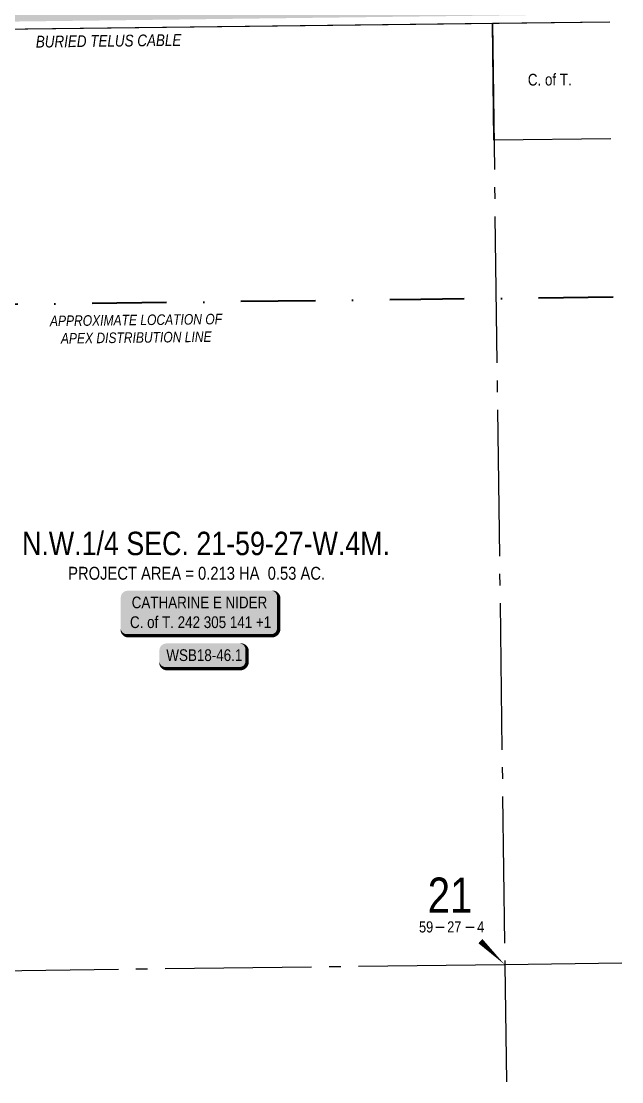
# Model space of a CAD drawing. Extents: x 57693 to 70573, y 5994359 to 6008381.
# Drawn here: x 65686 to 66199, y 5994383 to 5995288 of the extents above; entities that cross this region are included whole.
import ezdxf
from ezdxf.enums import TextEntityAlignment as Align

# ---------------------------------------------------------------- set-up
doc = ezdxf.new("R2010")
doc.units = 0
doc.header["$LTSCALE"] = 5
doc.linetypes.add('DASHDOT', pattern=[25.4, 12.7, -6.35, 0, -6.35])
doc.linetypes.add('foc-QUARTERLINE', pattern=[33, 25, -3, 2, -3])
for name, color, linetype in [('10', 1, 'Continuous'), ('9', 3, 'Continuous'), ('AS-OWNER', 7, 'Continuous'), ('AS-ROADS', 254, 'Continuous'), ('AS-TELEPHONE', 224, 'foc-TEL'), ('AS-TELEPHONE-T', 224, 'Continuous'), ('C-SYMBOL', 7, 'Continuous'), ('L-AREAREQUIRED', 7, 'Continuous'), ('L-QSEC', 8, 'foc-QUARTERLINE'), ('L-SEC', 7, 'Continuous'), ('L-SECLBL', 7, 'Continuous'), ('L-TITLEDB', 4, 'Continuous'), ('L-TITLEDB-T', 4, 'Continuous'), ('P-APEX RECON-LINE LIST', 240, 'Continuous')]:
    doc.layers.add(name, color=color, linetype=linetype)
doc.layers.add('AS-RECON EXISTING', color=151, linetype='DASHDOT', lineweight=40)
doc.styles.add('100L', font='ARIALN.TTF', dxfattribs={"height": 11})
doc.styles.add('175L', font='ARIALN.TTF', dxfattribs={"height": 10})
doc.styles.add('80', font='ARIALN.TTF', dxfattribs={"height": 10})
doc.styles.add('80L', font='ARIALN.TTF', dxfattribs={"height": 10})
doc.styles.add('foc-LtypeFont', font='ARIALN.TTF', dxfattribs={"height": 7.35})
doc.styles.add('SIMPLEX', font='ARIALN.TTF')
doc.linetypes.add('foc-TEL', pattern='A,2,-1,["T",foc-LtypeFont,S=0.2,R=0,X=-0.425,Y=-0.75],-1.24,8', length=12.24)

# ---------------------------------------------------------------- blocks, each defined once
blk = doc.blocks.new('L-SECLBL')
at = {"layer": '9', "color": 7}
for p, q in [((-5.08, -27.83), (-12.29, -27.83)), ((20.7, -27.83), (13.5, -27.83))]:
    blk.add_line(p, q, dxfattribs=at)
at = {"layer": '10', "color": 2, "style": 'SIMPLEX'}
blk.add_attdef('SEC', text='', height=30, dxfattribs=at).set_placement((0, 0), align=Align.MIDDLE)
at = {"layer": '10', "color": 5, "style": '80L'}
blk.add_attdef('TWP', text='', height=9.5, dxfattribs=at).set_placement((-14.43, -27.37), align=Align.MIDDLE_RIGHT)
blk.add_attdef('RGE', text='', height=9.5, dxfattribs=at).set_placement((3.62, -27.37), align=Align.MIDDLE_CENTER)
blk.add_attdef('MER', text='', height=9.5, dxfattribs=at).set_placement((23.17, -27.37), align=Align.MIDDLE_LEFT)
blk = doc.blocks.new('*U2086')
h = blk.add_hatch(color=59)
edge = h.paths.add_edge_path()
edge.add_line((-61.5, -20), (61.5, -20))
edge.add_arc((61.5, -14), 6, 270, 360)
edge.add_line((67.5, -14), (67.5, 12.5))
edge.add_arc((61.5, 12.5), 6, 0, 90)
edge.add_line((61.5, 18.5), (-61.5, 18.5))
edge.add_arc((-61.5, 12.5), 6, 90, 180)
edge.add_line((-67.5, 12.5), (-67.5, -14))
edge.add_arc((-61.5, -14), 6, 180, 270)
at = {"color": 1, "flags": 128}
blk.add_lwpolyline([(-61.5, -20, 3, 3, 0), (61.5, -20, 3, 3, 0.414214), (67.5, -14, 3, 3, 0), (67.5, 12.5, 3, 0, 0.414214), (61.5, 18.5, 0, 0, 0), (-61.5, 18.5, 0, 0, 0.414214), (-67.5, 12.5, 0, 0, 0), (-67.5, -14, 0, 3, 0.414214)], format="xyseb", close=True, dxfattribs=at)
blk.add_lwpolyline([(-59.22, 0, 0, 7.5, 0), (0, 0, 0, 0, 0)], format="xyseb", dxfattribs=at)
at = {"color": 1, "style": '80'}
blk.add_attdef('ENTER_TEXT_001', (-35.99, -5), '', height=10, dxfattribs=at)
blk = doc.blocks.new('*U2468')
at = {"true_color": 0xffffa8}
h = blk.add_hatch(color=51, dxfattribs=at)
edge = h.paths.add_edge_path()
edge.add_line((-31.5, -11.5), (31.5, -11.5))
edge.add_arc((31.5, -5.5), 6, 270, 360)
edge.add_line((37.5, -5.5), (37.5, 4))
edge.add_arc((31.5, 4), 6, 0, 90)
edge.add_line((31.5, 10), (-31.5, 10))
edge.add_arc((-31.5, 4), 6, 90, 180)
edge.add_line((-37.5, 4), (-37.5, -5.5))
edge.add_arc((-31.5, -5.5), 6, 180, 270)
at = {"color": 240, "flags": 128}
blk.add_lwpolyline([(-31.5, -11.5, 3, 3, 0), (31.5, -11.5, 3, 3, 0.414214), (37.5, -5.5, 3, 3, 0), (37.5, 4, 3, 0, 0.414214), (31.5, 10, 0, 0, 0), (-31.5, 10, 0, 0, 0.414214), (-37.5, 4, 0, 0, 0), (-37.5, -5.5, 0, 3, 0.414214)], format="xyseb", close=True, dxfattribs=at)
for points in [[(-23.48, -3.86, 0, 10, 0), (0, 0, 5, 5, 0)], [(21.05, -6.93, 0, 10, 0), (0, 0, 5, 5, 0)]]:
    blk.add_lwpolyline(points, format="xyseb", dxfattribs=at)
at = {"color": 4, "style": '80'}
blk.add_attdef('OTHER_001', (-14.7, -5), '', height=10, dxfattribs=at)

msp = doc.modelspace()

# ---------------------------------------------------------------- linework, layer by layer
at = {"layer": 'AS-RECON EXISTING', "flags": 128}
msp.add_lwpolyline([(66191.667, 5995052.735), (66027.659, 5995050.68), (65508.289, 5995044.61), (65507.661, 5995044.608), (65507.277, 5995044.227), (65471.095, 5995044.175), (65446.452, 5995043.643), (65376.884, 5995043.852), (65372.259, 5995044.125), (65369.34, 5995044.132), (65367.16, 5995043.555), (65362.216, 5995040.398), (65361.567, 5995038.899), (65359.768, 5995027.882), (65359.393, 5995018.19), (65359.062, 5995014.176), (65358.803, 5994995.454), (65350.108, 5994965.114), (65347.876, 5994917.966), (65342.215, 5994872.852), (65339.371, 5994867.789), (65308.283, 5994915.659), (65283.306, 5994915.347)], dxfattribs=at)
at = {"layer": 'AS-ROADS', "const_width": 7, "flags": 128}
msp.add_lwpolyline([(64286.341, 5995272.512), (65204.031, 5995285.369), (66188.427, 5995297.671)], dxfattribs=at)
at = {"layer": 'AS-TELEPHONE', "flags": 128}
msp.add_lwpolyline([(65195.057, 5995275.55), (66188.857, 5995287.731)], dxfattribs=at)
at = {"layer": 'L-QSEC', "flags": 128}
for points in [[(66088.696, 5995286.517), (66099.266, 5994483.128)], [(66099.266, 5994483.128), (65226.63, 5994472.265)], [(66199.184, 5994484.351), (66099.266, 5994483.128)], [(66099.266, 5994483.128), (66100.615, 5994383.212)]]:
    msp.add_lwpolyline(points, dxfattribs=at)
at = {"layer": 'L-SEC'}
msp.add_line((65215.161, 5995275.797), (66088.696, 5995286.517), dxfattribs=at)
at = {"layer": 'L-SEC', "flags": 128}
msp.add_lwpolyline([(66088.71, 5995286.522), (66188.857, 5995287.731)], dxfattribs=at)
at = {"layer": 'L-SECLBL', "flags": 128}
msp.add_lwpolyline([(66099.266, 5994483.128, 0, 4.996, 0), (66078.46, 5994503.181, 0, 0, 0)], format="xyseb", dxfattribs=at)
at = {"layer": 'L-TITLEDB', "flags": 128}
for points in [[(66089.761, 5995186.62), (66088.696, 5995286.517)], [(66189.88, 5995187.829), (66089.761, 5995186.62)]]:
    msp.add_lwpolyline(points, dxfattribs=at)

# ---------------------------------------------------------------- block references
at = {"layer": 'AS-OWNER'}
ref = msp.add_blockref('*U2086', (65838.731, 5994783.776), dxfattribs=dict(at, xscale=0.999252397, yscale=0.999252397, zscale=0.999252397, rotation=359.9999884413987))
ref.add_attrib('ENTER_TEXT_001', 'CATHARINE E NIDER', (65780.674, 5994787.192), dxfattribs={"layer": '0', "color": 1, "height": 9.99252, "rotation": 359.999988, "style": '80'})
ref.add_attrib('ENTER_TEXT_002', 'C. of T. 242 305 141 +1', (65779.208, 5994770.361), dxfattribs={"layer": '0', "color": 1, "height": 9.99252, "rotation": 359.999988, "style": '80'})
at = {"layer": 'L-SECLBL', "xscale": 0.999252397, "yscale": 0.999252397, "zscale": 0.999252397}
msp.add_blockref('L-SECLBL', (66052.526, 5994542.713), dxfattribs=at).add_auto_attribs({'SEC': '21', 'TWP': '59', 'RGE': '27', 'MER': '4'})
at = {"layer": 'P-APEX RECON-LINE LIST'}
ref = msp.add_blockref('*U2468', (65841.712, 5994747.22), dxfattribs=dict(at, xscale=0.999252397, yscale=0.999252397, zscale=0.999252397, rotation=359.9999884413987))
ref.add_attrib('OTHER_001', 'WSB18-46.1', (65810.245, 5994742.22), dxfattribs={"layer": '0', "color": 4, "height": 9.9925, "rotation": 359.999988, "style": '80'})

# ---------------------------------------------------------------- texts
at = {"layer": 'AS-RECON EXISTING', "linetype": 'Continuous', "insert": (65711.157, 5995036.882), "char_height": 8.98561, "attachment_point": 1, "rotation": 0.659498, "style": '80'}
msp.add_mtext_dynamic_manual_height_columns('\\pi-0.37831;{\\fArial Narrow|b0|i1|c0|p18;APPROXIMATE LOCATION OF \\P\\pi8.8004;APEX DISTRIBUTION LINE}', width=146.7459, gutter_width=44.962, heights=[0], dxfattribs=at)
at = {"layer": 'AS-TELEPHONE-T', "insert": (65698.597, 5995275.639), "char_height": 10.00952, "attachment_point": 1, "rotation": 0.686594, "style": '175L'}
msp.add_mtext_dynamic_manual_height_columns('\\pi0.13073;{\\fArial Narrow|b0|i1|c0|p34;BURIED TELUS CABLE}', width=124.50653, gutter_width=50, heights=[0], dxfattribs=at)
at = {"layer": 'C-SYMBOL', "color": 3, "style": '175L'}
msp.add_text('N.W.1/4 SEC. 21-59-27-W.4M.', height=19.98505, rotation=359.999988, dxfattribs=at).set_placement((65844.135, 5994826.544), align=Align.BOTTOM_CENTER)
at = {"layer": 'L-AREAREQUIRED', "color": 5, "style": '100L'}
msp.add_text('PROJECT AREA = 0.213 HA  0.53 AC.', height=10.99178, rotation=359.999988, dxfattribs=at).set_placement((65836.091, 5994808.301), align=Align.BOTTOM_CENTER)
at = {"layer": 'L-TITLEDB-T', "insert": (66118.571, 5995243.201), "char_height": 9.99252, "attachment_point": 1, "rotation": 0.26693, "style": '80'}
msp.add_mtext_dynamic_manual_height_columns('\\pi0.33632;C. of T.', width=36.68254, gutter_width=45.022, heights=[0], dxfattribs=at)

doc.saveas('drawing.dxf')
